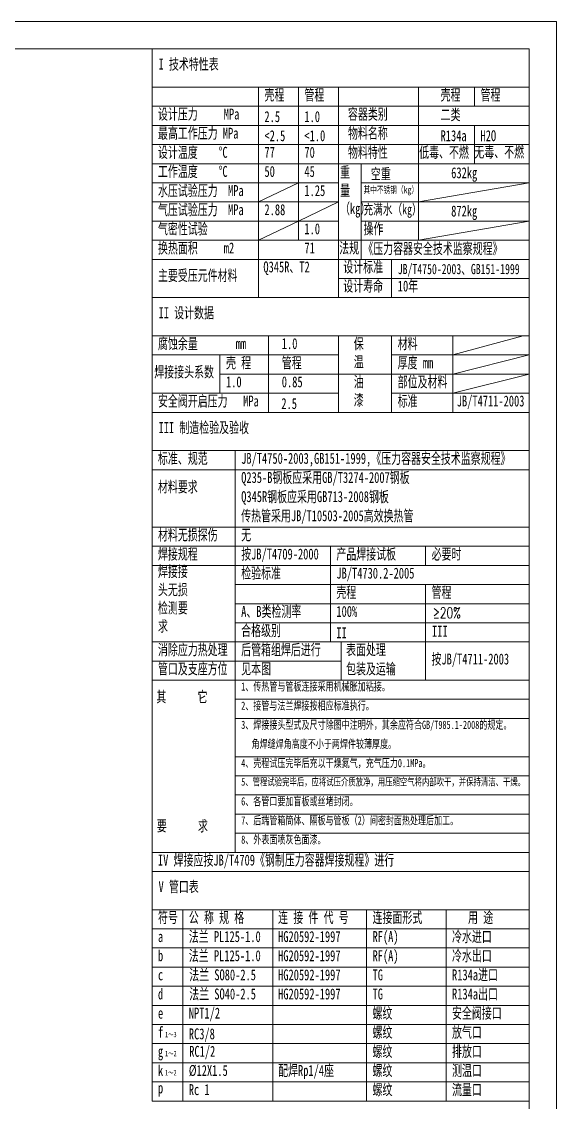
# Model space of a CAD drawing. Header units: millimetres. Extents: x 6843 to 13563, y -2018 to 2734.
# Drawn here: x 11997 to 13563, y -430 to 2734 of the extents above; entities that cross this region are included whole.
import ezdxf

# ---------------------------------------------------------------- set-up
doc = ezdxf.new("R2010")
doc.units = ezdxf.units.MM
doc.header["$LTSCALE"] = 50
doc.layers.get('DEFPOINTS').update_dxf_attribs({"lineweight": 18})
for name, color, linetype, lineweight in [('尺寸线', 4, 'Continuous', 9), ('标注', 4, 'Continuous', 5), ('粗线', 7, 'Continuous', 15)]:
    doc.layers.add(name, color=color, linetype=linetype, lineweight=lineweight)
doc.styles.add('FS', font='txt.shx', dxfattribs={"width": 0.7, "bigfont": 'gbcbig.shx'})
doc.styles.get("Standard").update_dxf_attribs({"font": 'txt', "width": 0.7})

msp = doc.modelspace()

# ---------------------------------------------------------------- linework, layer by layer
at = {"layer": 'DEFPOINTS', "ltscale": 100}
for p, q in [((13563.33, 2734.15), (6843.33, 2734.15)), ((13563.33, -2017.85), (13563.33, 2734.15))]:
    msp.add_line(p, q, dxfattribs=at)
at = {"layer": '标注'}
for p, q in [((12379.27, -425.85), (12379.27, 2654.15)), ((12691.12, 1926.15), (12691.12, 2542.15)), ((12808.12, 2094.15), (12808.12, 2542.15)), ((12925.12, 1926.15), (12925.12, 2542.15)), ((13159.12, 2094.15), (13159.12, 2542.15)), ((13323.88, 2486.15), (13323.88, 2542.15)), ((13323.88, 2318.15), (13323.88, 2430.15)), ((12992.02, 2318.15), (12992.02, 2038.15)), ((12691.12, 2206.15), (12808.12, 2262.15)), ((13159.12, 2206.15), (13483.33, 2262.15)), ((12925.12, 2206.15), (12379.27, 2206.15)), ((12808.12, 2150.15), (12925.12, 2206.15)), ((13483.33, 2206.15), (12990.92, 2206.15)), ((12691.12, 2094.15), (12808.12, 2150.15)), ((13159.12, 2094.15), (13483.33, 2150.15)), ((13080.53, 2038.15), (13080.53, 1926.15)), ((12720.62, 1814.15), (12720.62, 1589.35)), ((12925.12, 1814.15), (12925.12, 1590.15)), ((13080.53, 1814.15), (13080.53, 1590.15)), ((13260.19, 1814.15), (13260.19, 1590.15)), ((13260.19, 1758.15), (13466.06, 1814.15)), ((12577.35, 1758.15), (12577.35, 1646.15)), ((13260.19, 1702.15), (13483.33, 1758.15)), ((13260.19, 1646.15), (13483.33, 1702.15)), ((12622.95, 1478.15), (12622.95, 302.15)), ((12901.72, 1198.15), (12901.72, 918.15)), ((13180.49, 1198.15), (13180.49, 1142.15)), ((13180.49, 918.15), (13180.49, 1086.15)), ((12933.09, 918.15), (12933.09, 806.15)), ((13180.49, 918.15), (13180.49, 806.15)), ((13483.33, 134.15), (12379.27, 134.15)), ((12469.62, 134.15), (12469.62, -425.85)), ((12733.24, 134.15), (12733.24, -425.85)), ((13007.65, 134.15), (13007.65, -425.85)), ((13240.34, 134.15), (13240.34, -425.85)), ((13483.33, 78.15), (12379.27, 78.15)), ((13483.33, 22.15), (12379.27, 22.15)), ((13483.33, -33.85), (12379.27, -33.85)), ((13483.33, -89.85), (12379.27, -89.85)), ((13483.33, -145.85), (12379.27, -145.85)), ((13483.33, -201.85), (12379.27, -201.85)), ((13483.33, -257.85), (12379.27, -257.85)), ((13483.33, -313.85), (12379.27, -313.85)), ((13483.33, -369.85), (12379.27, -369.85)), ((13483.33, -425.85), (12379.27, -425.85))]:
    msp.add_line(p, q, dxfattribs=at)
at = {"layer": '标注', "ltscale": 100}
for p, q in [((13483.33, 2542.15), (12379.27, 2542.15)), ((13483.33, 2486.15), (12379.27, 2486.15)), ((13483.33, 2430.15), (12379.27, 2430.15)), ((13483.33, 2374.15), (12379.27, 2374.15)), ((13483.33, 2318.15), (12379.27, 2318.15)), ((12925.12, 2262.15), (12379.27, 2262.15)), ((13483.33, 2262.15), (12992.02, 2262.15)), ((12925.12, 2150.15), (12379.27, 2150.15)), ((12925.12, 2150.15), (12379.27, 2150.15)), ((13483.33, 2150.15), (12990.42, 2150.15)), ((13483.33, 2150.15), (12990.42, 2150.15)), ((13483.33, 2094.15), (12379.27, 2094.15)), ((13483.33, 2094.15), (12379.27, 2094.15)), ((13483.33, 2038.15), (12379.27, 2038.15)), ((13483.33, 1982.15), (12925.12, 1982.15)), ((13483.33, 1926.15), (12379.27, 1926.15)), ((13483.33, 1814.15), (12379.27, 1814.15)), ((13483.33, 1814.15), (12379.27, 1814.15)), ((12925.12, 1758.15), (12379.27, 1758.15)), ((13483.33, 1758.15), (13080.53, 1758.15)), ((13483.33, 1702.15), (12577.35, 1702.15)), ((12925.12, 1646.15), (12379.27, 1646.15)), ((13483.33, 1646.15), (13080.53, 1646.15)), ((13483.33, 1590.15), (12379.27, 1590.15)), ((13483.33, 1590.15), (12379.27, 1590.15)), ((13483.33, 1478.15), (12379.27, 1478.15)), ((13483.33, 1422.15), (12379.27, 1422.15)), ((13483.33, 1254.15), (12379.27, 1254.15)), ((13483.33, 1198.15), (12379.27, 1198.15)), ((13483.33, 1198.15), (12379.27, 1198.15)), ((13483.33, 1142.15), (12379.27, 1142.15)), ((13483.33, 1142.15), (12379.27, 1142.15)), ((13483.33, 1086.15), (12622.95, 1086.15)), ((13483.33, 1030.15), (12622.95, 1030.15)), ((13483.33, 974.15), (12622.95, 974.15)), ((13483.33, 918.15), (12379.27, 918.15)), ((12933.09, 862.15), (12379.27, 862.15)), ((13483.33, 806.15), (12379.27, 806.15)), ((13483.33, 750.15), (12622.95, 750.15)), ((13483.33, 750.15), (12622.95, 750.15)), ((13483.33, 694.15), (12622.95, 694.15)), ((13483.33, 694.15), (12622.95, 694.15)), ((13483.33, 582.15), (12622.95, 582.15)), ((13483.33, 526.15), (12622.95, 526.15)), ((13483.33, 470.15), (12622.95, 470.15)), ((13483.33, 414.15), (12622.95, 414.15)), ((13483.33, 358.15), (12622.95, 358.15)), ((13483.33, 302.15), (12379.27, 302.15)), ((13483.33, 246.15), (12379.27, 246.15)), ((13483.33, 246.15), (12379.27, 246.15))]:
    msp.add_line(p, q, dxfattribs=at)
at = {"layer": '粗线', "ltscale": 100}
for p, q in [((13483.33, 2654.15), (7051.33, 2654.15)), ((13483.33, -1937.85), (13483.33, 2654.15))]:
    msp.add_line(p, q, dxfattribs=at)

# ---------------------------------------------------------------- texts
at = {"layer": '尺寸线', "insert": (13201.12, 1019.26), "char_height": 32, "width": 266.3882, "attachment_point": 1, "style": 'FS'}
msp.add_mtext('≥20%', dxfattribs=at)
at = {"layer": '尺寸线', "insert": (13199.23, 965.3), "char_height": 31.998, "width": 159.2538, "attachment_point": 1}
msp.add_mtext('III', dxfattribs=at)
at = {"layer": '标注'}
for s, insert, char_height, width, attachment_point in [('I 技术特性表', (12398.28, 2625.77), 32, 809.4798, 1), ('壳程', (12708.47, 2535.54), 32, 809.4798, 1), ('管程', (12825.47, 2535.54), 32, 809.4798, 1), ('壳程', (13224.23, 2535.54), 32, 809.4798, 1), ('管程', (13341.23, 2535.54), 32, 809.4798, 1), ('设计压力     MPa', (12396.62, 2479.54), 31.9997, 809.4798, 1), ('2.5', (12708.47, 2472.07), 32, 809.4798, 1), ('1.0', (12825.47, 2472.07), 32, 809.4798, 1), ('容器类别', (12953.09, 2479.54), 32, 809.4798, 1), ('二类', (13224.23, 2477.88), 32, 809.4798, 1), ('最高工作压力 MPa', (12396.62, 2423.54), 32, 809.4798, 1), ('<2.5', (12708.47, 2416.07), 32, 809.4798, 1), ('<1.0', (12825.47, 2416.07), 32, 809.4798, 1), ('物料名称', (12953.09, 2423.54), 32, 809.4798, 1), ('R134a', (13224.23, 2416.07), 32, 809.4798, 1), ('H2O', (13341.23, 2416.07), 32, 809.4798, 1), ('无毒、不燃', (13323.1, 2368.45), 32, 809.4798, 1), ('设计温度    %%DC', (12396.62, 2367.54), 31.9997, 809.4798, 1), ('77', (12708.47, 2367.54), 32, 809.4798, 1), ('70', (12825.47, 2367.54), 32, 809.4798, 1), ('物料特性', (12953.09, 2367.54), 32, 809.4798, 1), ('低毒、不燃', (13161.45, 2367.54), 32, 809.4798, 1), ('工作温度    %%DC', (12396.62, 2311.54), 31.9997, 809.4798, 1), ('50', (12708.47, 2311.54), 32, 809.4798, 1), ('45', (12825.47, 2311.54), 32, 809.4798, 1), ('重\\P量\\P（kg）', (12929.87, 2309.5), 32, 809.4798, 1), ('空重', (13019.98, 2304.28), 32, 809.4798, 1), ('632kg', (13293.36, 2286.36), 32, 154.3111, 5), ('水压试验压力  MPa', (12396.62, 2255.54), 31.9997, 809.4798, 1), ('1.25', (12825.47, 2255.54), 32, 809.4798, 1), ('其中不锈钢（kg）', (12998.42, 2251.91), 20, 809.4798, 1), ('气压试验压力  MPa', (12396.62, 2199.54), 31.9997, 809.4798, 1), ('2.88', (12708.47, 2199.54), 32, 809.4798, 1), ('充满水（kg）', (12998.42, 2199.54), 30, 809.4798, 1), ('872kg', (13293.36, 2174.36), 32, 154.56, 5), ('气密性试验', (12396.62, 2143.54), 32, 809.4798, 1), ('1.0', (12825.47, 2143.54), 32, 809.4798, 1), ('操作', (12998.42, 2143.54), 32, 809.4798, 1), ('换热面积     m2', (12396.62, 2087.54), 31.9997, 809.4798, 1), ('法规', (12927.38, 2087.54), 32, 809.4798, 1), ('《压力容器安全技术监察规程》', (12997.86, 2085.88), 32, 809.4798, 1), ('71', (12825.47, 2087.54), 32, 809.4798, 1), ('Q345R、T2', (12705.3, 2032.05), 32, 809.4798, 1), ('设计标准', (12939.3, 2032.05), 32, 809.4798, 1), ('JB/T4750-2003、GB151-1999', (13098.91, 2024.8), 30, 809.4798, 1), ('主要受压元件材料', (12396.62, 2007.22), 32, 809.4798, 1), ('设计寿命', (12939.3, 1976.05), 32, 809.4798, 1), ('10年', (13098.91, 1976.05), 32, 809.4798, 1), ('II 设计数据', (12398.28, 1897.77), 32, 809.4798, 1), ('腐蚀余量', (12396.62, 1807.54), 32, 809.4798, 1), ('1.0', (12759.25, 1807.54), 32, 809.4798, 1), ('保\\P温', (12969.93, 1807.54), 32, 809.4798, 1), ('材料', (13098.61, 1807.54), 32, 809.4798, 1), ('mm', (12624.1, 1807.54), 32, 809.4798, 1), ('壳 程', (12595.91, 1751.54), 32, 809.4798, 1), ('管程', (12759.25, 1751.54), 32, 809.4798, 1), ('厚度 mm', (13098.61, 1751.54), 32, 809.4798, 1), ('焊接接头系数', (12385.84, 1724.63), 32, 809.4798, 1), ('1.0', (12595.91, 1695.54), 32, 809.4798, 1), ('0.85', (12759.25, 1695.54), 32, 809.4798, 1), ('油\\P漆', (12969.93, 1695.54), 32, 809.4798, 1), ('部位及材料', (13098.61, 1695.54), 32, 809.4798, 1), ('安全阀开启压力   MPa', (12396.62, 1639.54), 31.9997, 809.4798, 1), ('2.5', (12757.89, 1632.07), 32, 809.4798, 1), ('标准', (13098.61, 1639.54), 32, 809.4798, 1), ('JB/T4711-2003', (13271.63, 1639.54), 31.9997, 809.4798, 1), ('III 制造检验及验收', (12398.28, 1561.77), 32, 809.4798, 1), ('标准、规范', (12396.62, 1471.54), 32, 809.4798, 1), ('JB/T4750-2003,GB151-1999,《压力容器安全技术监察规程》', (12640.3, 1471.54), 31.9997, 1222.1851, 1), ('材料要求', (12396.62, 1388.18), 32, 809.4798, 1), ('Q235-B钢板应采用GB/T3274-2007钢板', (12640.3, 1415.54), 31.9997, 1222.1851, 1), ('Q345R钢板应采用GB713-2008钢板', (12640.3, 1359.54), 31.9997, 1222.1851, 1), ('传热管采用JB/T10503-2005高效换热管', (12640.3, 1303.54), 31.9997, 1222.1851, 1), ('材料无损探伤', (12396.62, 1247.54), 32, 809.4798, 1), ('无', (12640.3, 1247.54), 32, 809.4798, 1), ('焊接规程', (12396.62, 1191.54), 32, 809.4798, 1), ('按JB/T4709-2000', (12640.3, 1191.54), 31.9997, 809.4798, 1), ('产品焊接试板', (12919.07, 1191.54), 32, 809.4798, 1), ('必要时', (13197.84, 1191.54), 32, 809.4798, 1), ('焊接接\\P头无损\\P检测要\\P求', (12396.62, 1140.56), 32, 809.4798, 1), ('检验标准', (12640.3, 1135.54), 32, 809.4798, 1), ('JB/T4730.2-2005', (12919.07, 1135.54), 31.9997, 809.4798, 1), ('壳程', (12919.07, 1079.54), 32, 809.4798, 1), ('管程', (13197.84, 1079.54), 32, 809.4798, 1), ('A、B类检测率', (12640.3, 1023.54), 32, 809.4798, 1), ('100%', (12919.07, 1023.54), 32, 809.4798, 1), ('合格级别', (12640.3, 967.54), 32, 809.4798, 1), ('II', (12919.07, 960.9), 32, 809.4798, 1), ('消除应力热处理', (12396.62, 911.54), 32, 809.4798, 1), ('后管箱组焊后进行', (12640.3, 911.54), 32, 809.4798, 1), ('表面处理', (12947.48, 911.54), 32, 809.4798, 1), ('按JB/T4711-2003', (13197.62, 884.18), 31.9997, 809.4798, 1), ('管口及支座方位', (12396.62, 855.54), 32, 809.4798, 1), ('见本图', (12640.3, 855.54), 32, 809.4798, 1), ('包装及运输', (12947.48, 855.54), 32, 809.4798, 1), ('1、传热管与管板连接采用机械胀加粘接。', (12640.3, 799.54), 24, 1352.5885, 1), ('其      它', (12392.06, 773.45), 32, 809.4798, 1), ('2、接管与法兰焊接按相应标准执行。', (12640.3, 743.54), 24, 1352.5885, 1), ('3、焊接接头型式及尺寸除图中注明外，其余应符合GB/T985.1-2008的规定。', (12640.3, 687.54), 24, 1352.5885, 1), ('角焊缝焊角高度不小于两焊件较薄厚度。', (12670.75, 631.54), 24, 1352.5885, 1), ('4、壳程试压完毕后充以干燥氮气，充气压力0.1MPa。', (12640.3, 575.54), 24, 1352.5885, 1), ('5、管程试验完毕后，应将试压介质放净，用压缩空气将内部吹干，并保持清洁、干燥。', (12640.3, 519.54), 22, 1352.5885, 1), ('6、各管口要加盲板或丝堵封闭。', (12640.3, 463.54), 24, 1352.5885, 1), ('7、后端管箱筒体、隔板与管板（2）间密封面热处理后加工。', (12640.3, 407.54), 24, 1352.5885, 1), ('要      求', (12393.12, 395.67), 32, 809.4798, 1), ('8、外表面喷灰色面漆。', (12640.3, 351.54), 24, 1352.5885, 1), ('IV 焊接应按JB/T4709《钢制压力容器焊接规程》进行', (12396.62, 295.54), 31.9997, 809.4798, 1), ('V 管口表', (12398.28, 217.77), 32, 809.4798, 1), ('符号', (12396.62, 127.54), 32, 809.4798, 1), ('公 称 规 格', (12486.97, 127.54), 32, 809.4798, 1), ('连 接 件 代 号', (12748.47, 127.54), 32, 809.4798, 1), ('连接面形式', (13025, 127.54), 32, 809.4798, 1), ('用 途', (13304.72, 127.54), 32, 809.4798, 1), ('a', (12396.62, 71.54), 32, 809.4798, 1), ('法兰 PL125-1.0', (12486.97, 71.54), 31.9997, 809.4798, 1), ('HG20592-1997', (12748.47, 71.54), 31.9997, 809.4798, 1), ('RF(A)', (13025, 71.54), 32, 809.4798, 1), ('冷水进口', (13257.69, 71.54), 32, 809.4798, 1), ('b', (12396.62, 15.54), 32, 809.4798, 1), ('法兰 PL125-1.0', (12486.97, 15.54), 31.9997, 809.4798, 1), ('HG20592-1997', (12748.47, 15.54), 31.9997, 809.4798, 1), ('RF(A)', (13025, 15.54), 32, 809.4798, 1), ('冷水出口', (13257.69, 15.54), 32, 809.4798, 1), ('c', (12396.62, -40.46), 32, 809.4798, 1), ('法兰 SO80-2.5', (12488.13, -40.46), 31.9997, 809.4798, 1), ('HG20592-1997', (12748.47, -40.46), 31.9997, 809.4798, 1), ('TG', (13025, -40.46), 32, 809.4798, 1), ('R134a进口', (13257.69, -40.46), 32, 809.4798, 1), ('法兰 SO40-2.5', (12488.13, -96.46), 31.9997, 809.4798, 1), ('R134a出口', (13257.69, -96.46), 32, 809.4798, 1), ('d', (12396.62, -96.46), 32, 809.4798, 1), ('HG20592-1997', (12748.47, -96.46), 31.9997, 809.4798, 1), ('TG', (13025, -96.46), 32, 809.4798, 1), ('NPT1/2', (12486.97, -152.46), 32, 809.4798, 1), ('螺纹', (13025, -152.46), 32, 809.4798, 1), ('安全阀接口', (13257.69, -152.46), 32, 809.4798, 1), ('e', (12396.62, -152.46), 32, 809.4798, 1), ('f', (12396.62, -208.46), 32, 809.4798, 1), ('RC3/8', (12486.97, -213.29), 32, 809.4798, 1), ('螺纹', (13025, -208.46), 32, 809.4798, 1), ('放气口', (13257.69, -208.46), 32, 809.4798, 1), ('1～3', (12417.41, -223), 16, 809.4798, 1), ('g', (12396.62, -264.46), 32, 809.4798, 1), ('1～2', (12417.41, -279), 16, 809.4798, 1), ('RC1/2', (12488.13, -264.46), 32, 809.4798, 1), ('螺纹', (13025, -264.46), 32, 809.4798, 1), ('排放口', (13257.69, -264.46), 32, 809.4798, 1), ('配焊Rp1/4座', (12748.47, -320.46), 32, 809.4798, 1), ('螺纹', (13025, -320.46), 32, 809.4798, 1), ('测温口', (13257.69, -320.46), 32, 809.4798, 1), ('k', (12396.62, -320.46), 32, 809.4798, 1), ('1～2', (12417.41, -335), 16, 809.4798, 1), ('%%C12X1.5', (12486.97, -320.46), 32, 809.4798, 1), ('p', (12396.62, -371.45), 32, 809.4798, 1), ('Rc 1', (12486.97, -376.46), 32, 809.4798, 1), ('螺纹', (13025, -376.46), 32, 809.4798, 1), ('流量口', (13257.69, -376.46), 32, 809.4798, 1)]:
    msp.add_mtext(s, dxfattribs=dict(at, insert=insert, char_height=char_height, width=width, attachment_point=attachment_point))

doc.saveas('drawing.dxf')
